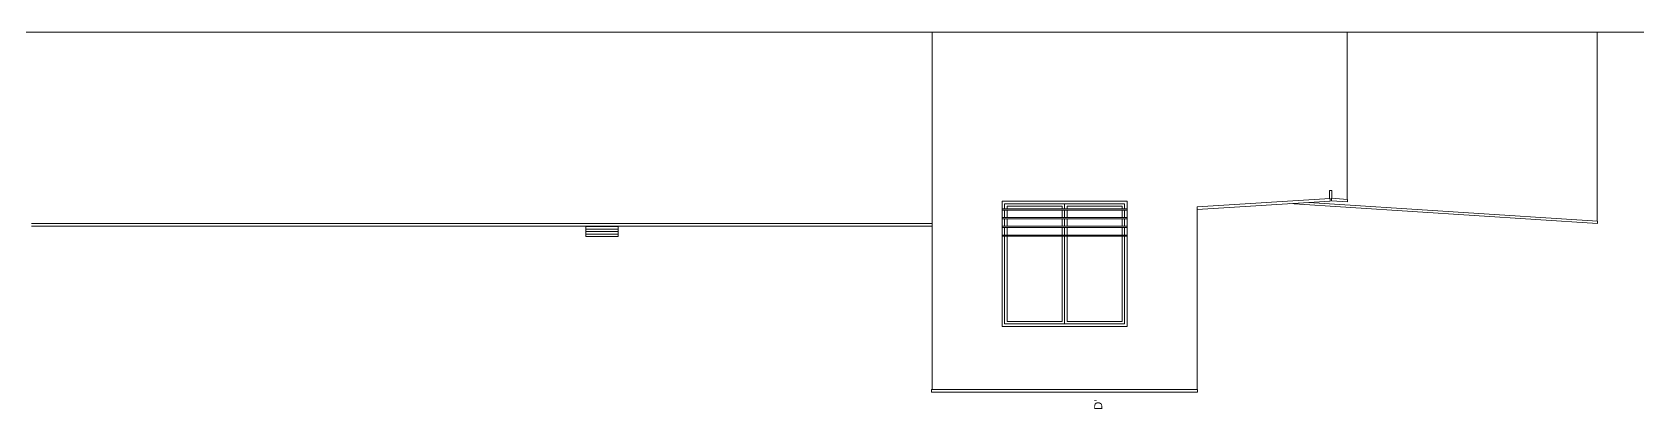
# Model space of a CAD drawing. Header units: inches. Extents: x 23 to 96, y 10 to 141.
# Drawn here: x 39.23 to 71.34, y 69.94 to 77.47 of the extents above; entities that cross this region are included whole.
import ezdxf

# ---------------------------------------------------------------- set-up
doc = ezdxf.new("R2010")
doc.units = ezdxf.units.IN
doc.header["$MEASUREMENT"] = 0
for name, color, linetype, lineweight in [('Cut', 2, 'Continuous', 5), ('Legends', 7, 'Continuous', 0), ('View in first plane', 250, 'Continuous', 0), ('View in second plane', 253, 'Continuous', 0)]:
    doc.layers.add(name, color=color, linetype=linetype, lineweight=lineweight)
doc.styles.add('texto', font='txt.shx')

msp = doc.modelspace()

# ---------------------------------------------------------------- linework, layer by layer
at = {"layer": 'Cut'}
msp.add_line((36.225, 77.473), (75.525, 77.473), dxfattribs=at)
at = {"layer": 'View in first plane'}
for p, q in [((57.225, 70.33), (57.225, 77.473)), ((65.525, 74.593), (65.525, 77.473)), ((65.525, 74.13), (65.525, 74.593)), ((65.175, 74.306), (65.223, 74.309)), ((65.175, 74.306), (65.175, 74.148)), ((65.223, 74.309), (65.223, 74.151)), ((58.625, 74.093), (61.125, 74.093)), ((58.625, 71.593), (58.625, 74.093)), ((58.625, 73.943), (61.125, 73.943)), ((58.625, 73.918), (61.125, 73.918)), ((58.675, 74.043), (61.075, 74.043)), ((58.675, 73.943), (58.675, 74.043)), ((58.675, 73.768), (58.675, 73.918)), ((58.725, 73.993), (59.825, 73.993)), ((58.725, 73.943), (58.725, 73.993)), ((58.725, 73.768), (58.725, 73.918)), ((59.825, 73.993), (59.825, 73.943)), ((59.825, 73.918), (59.825, 73.768)), ((59.875, 74.043), (59.875, 73.943)), ((59.875, 73.918), (59.875, 73.768)), ((59.925, 73.993), (61.025, 73.993)), ((59.925, 73.993), (59.925, 73.943)), ((59.925, 73.918), (59.925, 73.768)), ((61.025, 73.943), (61.025, 73.993)), ((61.025, 73.768), (61.025, 73.918)), ((61.075, 73.943), (61.075, 74.043)), ((61.075, 73.768), (61.075, 73.918)), ((61.125, 71.593), (61.125, 74.093)), ((65.185, 74.148), (62.525, 73.98)), ((65.185, 74.098), (62.525, 73.93)), ((62.525, 70.33), (62.525, 73.98)), ((65.185, 74.148), (65.185, 74.098)), ((65.213, 74.152), (65.213, 74.101)), ((65.535, 74.131), (65.213, 74.152)), ((65.535, 74.081), (65.213, 74.101)), ((65.535, 74.081), (65.535, 74.131)), ((58.625, 73.768), (61.125, 73.768)), ((58.625, 73.743), (61.125, 73.743)), ((58.625, 73.593), (61.125, 73.593)), ((58.625, 73.568), (61.125, 73.568)), ((58.675, 73.593), (58.675, 73.743)), ((58.675, 73.418), (58.675, 73.568)), ((58.725, 73.593), (58.725, 73.743)), ((58.725, 73.418), (58.725, 73.568)), ((59.825, 73.743), (59.825, 73.593)), ((59.825, 73.568), (59.825, 73.418)), ((59.875, 73.743), (59.875, 73.593)), ((59.875, 73.568), (59.875, 73.418)), ((59.925, 73.743), (59.925, 73.593)), ((59.925, 73.568), (59.925, 73.418)), ((61.025, 73.593), (61.025, 73.743)), ((61.025, 73.418), (61.025, 73.568)), ((61.075, 73.593), (61.075, 73.743)), ((61.075, 73.418), (61.075, 73.568)), ((58.625, 73.418), (61.125, 73.418)), ((58.625, 73.393), (61.125, 73.393)), ((58.675, 71.643), (58.675, 73.393)), ((58.725, 71.693), (58.725, 73.393)), ((59.825, 73.393), (59.825, 71.693)), ((59.875, 73.393), (59.875, 71.643)), ((59.925, 73.393), (59.925, 71.693)), ((61.025, 71.693), (61.025, 73.393)), ((61.075, 71.643), (61.075, 73.393)), ((58.675, 71.643), (61.075, 71.643)), ((58.725, 71.693), (59.825, 71.693)), ((59.925, 71.693), (61.025, 71.693)), ((58.625, 71.593), (61.125, 71.593)), ((57.215, 70.279), (57.215, 70.33)), ((57.215, 70.33), (62.535, 70.33)), ((62.535, 70.33), (62.535, 70.279)), ((57.215, 70.279), (62.525, 70.279)), ((57.215, 70.279), (62.535, 70.279))]:
    msp.add_line(p, q, dxfattribs=at)
at = {"layer": 'View in second plane'}
for p, q in [((70.525, 73.699), (70.525, 77.473)), ((70.535, 73.648), (64.366, 74.046)), ((70.535, 73.698), (64.758, 74.071)), ((39.215, 73.646), (57.225, 73.646)), ((39.215, 73.596), (57.225, 73.596)), ((50.3, 73.386), (50.3, 73.586)), ((50.3, 73.586), (50.95, 73.586)), ((50.35, 73.596), (50.35, 73.586)), ((50.9, 73.596), (50.9, 73.586)), ((50.95, 73.386), (50.95, 73.586)), ((70.535, 73.648), (70.535, 73.698)), ((50.3, 73.536), (50.95, 73.536)), ((50.3, 73.486), (50.95, 73.486)), ((50.3, 73.436), (50.95, 73.436)), ((50.3, 73.386), (50.95, 73.386))]:
    msp.add_line(p, q, dxfattribs=at)

# ---------------------------------------------------------------- texts
at = {"layer": 'Legends', "insert": (60.468, 70.129), "char_height": 0.16, "width": 8.5641, "attachment_point": 3, "rotation": 90, "style": 'texto'}
msp.add_mtext("{\\fArial|b0|i0|c0|p34;D'}", dxfattribs=at)

doc.saveas('drawing.dxf')
